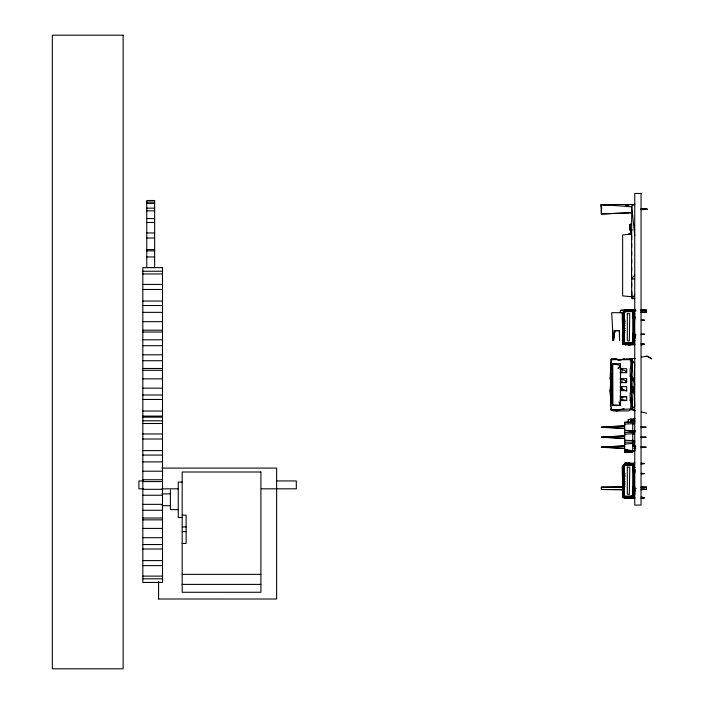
<?xml version="1.0" encoding="UTF-8"?>
<svg xmlns="http://www.w3.org/2000/svg" width="704" height="704" viewBox="0 0 704 704"><rect width="100%" height="100%" fill="white"/><g stroke="black" fill="none" stroke-linecap="round" stroke-linejoin="round"><path stroke-width="1.06" d="M626.076 358.846L631.576 358.767L632.051 360.334L632.051 408.918L628.672 410.925L613.536 410.916L610.975 409.957L611.398 401.984M611.406 392.216L611.424 377.018M611.433 368.333L611.274 359.146L617.118 358.89M628.54 498.247L622.811 497.649L622.345 466.655L625.152 463.883L625.055 463.091L634.674 463.698L629.552 464.121M628.54 344.81L622.811 344.212L622.345 313.218L625.152 310.446L625.055 309.654L634.674 310.262L629.552 310.684M628.1 422.963L628.109 419.857L631.62 419.056L634.348 419.848L634.348 424.002L634.348 419.848L630.828 419.056L628.1 419.848M630.766 400.91L630.758 409.596L632.051 408.918L631.884 409.71M630.775 393.316L630.793 375.954M630.802 368.35L630.81 359.674L630.062 358.82L632.051 362.718L630.854 384.622L632.051 406.525M632.641 431.939L634.753 431.93L634.753 430.399M631.576 421.934L631.242 420.235L630.722 421.942L634.753 421.934L634.515 420.385L634.506 421.942L630.722 421.942L631.242 420.235L634.506 420.385M634.726 338.518L634.718 334.805M634.726 491.955L634.718 488.242M612.542 401.245L612.542 405.53L620.506 405.53L620.506 400.558L626.674 400.558L626.674 396.572L620.506 396.572L620.506 372.68L626.674 372.68L626.674 368.694L620.506 368.694L620.506 363.713L612.542 363.713L612.542 400.752L610.658 402.345L611.195 400.787L611.204 392.744L610.148 390.597L611.345 384.622L610.438 362.718L611.204 376.499L610.148 378.646L611.345 384.622L610.368 406.525M620.506 405.53L620.506 363.713M624.642 342.311L626.014 343.341L624.184 342.663L624.246 311.74L625.469 311.177L630.344 311.265M631.312 464.719L625.469 464.614L624.246 465.177L624.184 496.1L632.958 496.047M634.718 319.598L634.726 315.894M634.718 473.035L634.726 469.33M635.228 410.564L631.902 409.675L634.744 405.75C633.626 391.644 634.084 378.118 634.709 364.056L631.902 359.577L632.808 362.419M634.515 430.382C635.58 432.529 632.984 432.511 633.855 430.399M633.952 310.728L633.794 343.851L634.753 337.19L634.207 327.202L633.618 344.01L622.811 344.212L622.345 313.218M633.67 463.927L634.163 474.707L633.794 497.288L634.753 490.626L634.207 480.638L633.618 497.446L622.811 497.649L622.345 466.655M626.314 343.763L624.114 343.244L623.911 311.203L632.72 311.37L634.163 327.158L633.151 309.971L629.464 310.262M633.618 497.446L634.163 474.707L633.151 463.408L629.464 463.698M633.354 311.599L624.246 311.74L623.48 317.75L623.92 340.789M633.354 465.036L624.246 465.177L623.48 471.187L623.92 494.226M632.738 442.156L632.738 452.153L624.712 452.126L624.712 422.162L632.738 422.162L632.79 442.218L632.597 440.158M612.542 405.53L612.832 404.888L620.321 405.24L620.506 393.589M634.559 385.625L634.04 393.782M646.439 487.115L646.395 489.482L646.439 487.115L641.194 487.045M634.753 204.213L631.69 206.184L631.567 278.986L634.753 278.986M633.618 344.01L634.163 327.202L632.817 342.98L624.114 343.244M601.392 489.412L601.471 487.142L622.785 486.957L601.392 487.212L601.471 489.482L623.85 489.685L601.471 489.482M634.7 336.741L632.509 336.741L634.718 336.723L634.515 341.528L634.753 340.287L633.38 337.858L633.38 316.589L634.753 314.116L633.758 312.25M634.7 490.186L632.509 490.178L634.718 490.16L634.515 494.965L634.753 493.724L633.38 491.295L633.38 470.026L634.753 467.553L633.758 465.687M634.753 450.023C634.251 452.487 636.434 443.652 633.081 445.597M633.23 340.771L633.38 337.858M633.23 494.208L633.38 491.295M634.207 327.202L633.301 339.222M634.207 480.638L633.301 492.659M627.924 204.53L628.751 204.917L625.205 204.53L629.147 204.53L625.662 204.917M633.574 317.214L634.11 327.158L634.753 317.046L633.978 312.365M625.768 464.297L623.911 464.649L624.114 496.69L632.817 496.417L634.753 470.483L633.978 465.802M632.051 386.241L632.051 387.323M634.278 443.282L634.278 443.837M633.723 421.934L633.855 420.394L634.753 420.394M610.764 365.376L610.148 378.646L612.542 376.455L611.204 376.499M611.054 362.454L611.274 359.146L616.123 359.084M614.821 330.405L613.774 340.243L612.533 330.405M610.764 383.627L610.21 388.608L610.72 402.943M632.861 444.734L632.738 441.725M629.974 227.119L629.974 227.7L629.939 226.838M640.904 312.189L646.325 312.118L646.562 310.253L641.01 310.147M624.246 311.74L623.48 317.75L625.02 320.346M632.051 387.226L632.051 386.452M624.246 465.177L623.48 471.187L625.02 473.783M632.051 386.531L632.016 386.769M632.817 496.302L634.163 486.57L633.389 495.097L629.878 496.769M610.412 400.954L610.764 398.895M623.63 312.69L611.679 312.69L613.246 340.243L613.633 338.096M614.205 334.875L614.97 330.59L619.397 330.59L619.546 340.243L619.397 330.59L615.006 330.554L619.362 330.554L614.962 330.572L613.246 340.243M632.738 444.699L632.738 442.754M611.345 407.854L610.975 409.957L632.051 408.918L631.902 409.675L632.808 406.85M628.373 464.086L628.593 463.03L631.611 463.566M630.916 373.472L630.238 376.455L630.854 378.083L632.051 378.646L630.854 384.622L632.051 402.943L630.854 402.318L630.238 400.752L630.115 392.779M630.916 397.769L630.238 400.752L632.051 400.752M628.382 310.209L628.531 309.593L631.611 310.13M628.382 463.654L628.531 463.03L630.74 463.487M625.152 310.446L623.498 318.102M625.152 463.883L623.498 471.539M625.038 310.244L620.787 310.262L619.863 312.69L623.04 312.382M632.738 444.611L632.738 443.45M626.243 204.53L628.936 204.53M632.095 229.53L630.511 232.285L631.11 233.842L627.933 234.353L631.013 233.869M631.435 393.219L631.286 391.098L632.051 389.752M618.693 368.157L620.444 365.358L612.542 363.713M634.753 294.73L632.245 298.663L634.753 298.663M633.125 342.716L634.753 340.287M633.125 496.153L634.753 493.724M631.726 230.56L630.511 232.267L631.215 233.737M624.888 332.816L623.146 335.192L624.237 343.27L622.873 337.005L623.498 336.204L622.318 335.632M624.888 486.253L623.146 488.629L624.026 494.683M622.354 313.289L625.055 309.654L633.741 310.455L634.163 327.158M622.354 466.726L625.055 463.091L633.741 463.892L634.163 480.603L632.72 464.807L623.911 464.649M632.738 441.584L632.35 440.361L632.738 441.267M624.818 328.372L623.41 327.008L624.677 325.38M624.818 481.818L623.41 480.445L624.677 478.817M634.753 275.053L631.567 278.986L631.69 275.053M623.806 313.183L625.469 311.177M623.806 466.629L625.469 464.614M617.945 368.342L620.444 365.358L620.506 368.694M624.747 332.385L623.498 333.705L623.383 320.681L624.774 323.497M624.747 485.822L623.498 487.142L623.383 474.118L624.774 476.934M623.058 332.385L625.117 330.29L623.066 332.358M623.058 485.83L625.117 483.736L623.066 485.804M632.72 311.37L634.163 321.27L632.852 311.494L629.27 310.816M632.72 464.807L634.163 474.707L632.852 464.93L629.27 464.253M623.41 327.008L624.967 325.679M623.41 480.445L624.967 479.125M634.656 377.388L632.13 379.843L633.732 379.843L634.709 384.622L633.732 389.4L632.13 389.4L634.445 391.371L633.82 388.23M625.434 204.917L625.962 204.53M632.051 392.788L631.286 391.098L632.051 390.597L630.854 384.622L632.051 366.3L630.854 366.925L632.051 368.491M646.325 312.118L646.325 310.121L641.036 310.631M630.854 378.083L632.051 377.414M624.87 382.272L626.674 381.304L622.151 379.016M624.87 372.24L626.674 371.351L621.562 369.398M629.878 343.332L633.389 341.66L634.163 333.133L632.817 342.98M629.174 450.058L624.712 452.126L632.738 452.109L624.712 451.95M627.273 204.917L628.135 204.53M622.318 336.697L623.498 336.204L622.318 336.899L622.873 337.005L622.336 341.062L625.073 344.758L634.638 344.406L628.47 343.922L625.073 344.758L627.546 344.115M622.318 490.134L623.498 489.641L622.318 489.069M625.319 204.53L626.498 204.53M633.732 445.597L634.674 445.632L634.753 446.283M625.073 498.194L628.47 497.358L634.638 497.842L625.073 498.194L627.546 497.552M618.112 360.598L624.184 359.075M618.024 410.168L624.087 408.654M646.562 489.298L640.922 489.694M626.868 310.015L630.74 310.05M626.006 463.663L628.593 463.03M630.062 409.402L632.051 408.918M634.674 450.023C634.014 453.226 626.762 449.214 624.712 450.182L627.722 449.522M630.854 402.318L632.051 402.054M641.467 357.139L646.976 356.118L651.675 358.767L646.976 356.118M623.911 311.203L625.768 310.86M641.08 310.772L644.512 310.165L641.08 309.593M641.08 464.209L644.512 463.602L641.08 463.03M621.702 397.364L626.674 396.572M632.738 441.074L634.709 440.774L624.712 440.185M633.45 445.676L634.674 445.87M628.373 343.904L628.654 344.81L634.867 344.124M628.373 497.341L628.654 498.247L634.867 497.561M633.626 311.353L635.738 311.15M631.576 358.767L635.281 358.415M641.054 427.645L646.254 427.161L641.054 426.677M641.054 437.642L646.254 437.158L641.054 436.674M633.785 448.316L635.862 448.122M641.054 447.638L646.254 447.154L641.054 446.67M631.69 234.124L622.635 234.916L622.635 295.909L631.69 296.701L632.245 298.663L631.69 290.796M628.778 344.81L630.766 344.634M624.712 444.118L633.002 443.397M628.778 498.247L630.766 498.08M628.558 310.103L634.735 309.593M628.558 463.54L634.735 463.03M628.549 344.15L633.855 343.728M628.549 497.587L633.855 497.165M641.326 320.373L644.591 320.118L641.309 319.862M632.553 335.21L635.835 334.963M644.591 334.286L641.309 334.541L644.591 334.286L641.309 334.03M632.623 335.21L635.888 334.963M644.591 473.554L641.309 473.81L644.591 473.554L641.309 473.299M632.553 488.646L635.835 488.4M644.591 487.722L641.309 487.978L644.591 487.722L641.309 487.467M632.623 488.646L635.888 488.4M616.123 410.907L618.226 410.749M634.066 450.71L634.744 450.586L633.081 450.71M608.793 446.846L601.366 447.295L624.712 448.413L601.366 447.014L624.712 445.896L610.914 446.723M641.071 209.51L647.346 209.158L641.071 208.886M641.071 209.616L647.346 209.334L641.071 208.982M624.712 424.134L634.709 423.544M624.712 434.13L634.709 433.682L632.738 433.242M633.732 450.71L634.674 450.674L624.712 450.182M631.312 212.766L601.348 213.972L601.348 204.53L634.797 204.53M632.262 212.705L601.348 213.972L601.348 204.53L631.69 206.835M641.062 312.145L646.562 311.986M611.195 400.787L612.542 400.752M634.753 421.934L634.066 421.951L633.996 420.394M634.753 431.939L634.066 431.948L633.996 430.399M624.712 422.365L632.738 422.365M632.676 317.689L634.726 317.68L632.509 317.662M624.184 342.663L632.958 342.61L632.914 311.696M632.676 471.126L634.726 471.117L632.509 471.099M633.556 310.191L635.686 310.182M146.775 202.074L154.642 202.074M146.775 203.438L154.642 203.438M625.548 204.917L628.962 204.917L627.986 204.53M146.775 208.164L154.642 208.164M146.775 210.848L154.642 210.848M146.775 218.557L154.642 218.557M146.775 222.49L154.642 222.49M146.775 232.945L154.642 232.945M631.69 235.699L631.69 239.633M146.775 238.005L154.642 238.005M631.69 243.566L631.69 247.509M146.775 249.577L154.642 249.577M146.775 250.888L154.642 250.888M631.69 251.442L631.69 255.376M146.775 256.925L154.642 256.925M631.69 259.31L631.69 263.252M631.69 267.186L631.69 271.119M142.833 271.251L162.51 271.251M142.833 273.944L162.51 273.944M631.69 282.929L631.69 286.862M142.833 284.416L162.51 284.416M142.833 289.476L162.51 289.476M142.833 301.057L162.51 301.057M142.833 305.527L162.51 305.527M620.787 310.262L625.082 310.262M633.67 310.262L635.818 310.262M643.342 310.253L646.562 310.253M142.833 312.347L162.51 312.347M142.833 321.658L162.51 321.658M142.833 330.202L162.51 330.202M142.833 332.033L162.51 332.033M142.833 339.786L162.51 339.786M628.47 344.81L634.858 344.81M142.833 345.708L162.51 345.708M142.833 354.807L162.51 354.807M613.254 359.533L611.345 359.533L611.345 362.322M628.734 359.533L631.884 359.533M142.833 360.73L162.51 360.73M142.833 368.482L162.51 368.482M620.048 369.09L621.993 369.09L622.054 372.275L620.083 372.275M142.833 370.313L162.51 370.313M632.051 376.455L630.238 376.455L630.115 368.491M620.506 378.646L626.674 378.646L626.674 382.633L620.506 382.633M142.833 378.858L162.51 378.858M620.048 379.051L621.993 379.051L622.054 382.237L620.083 382.237M620.506 386.619L626.674 386.619L626.674 391.098L621.702 388.854M620.048 387.015L621.993 387.015L622.054 390.201L620.083 390.201M142.833 388.168L162.51 388.168M620.506 390.597L626.674 390.597M142.833 394.988L162.51 394.988M620.048 396.968L621.993 396.968L622.054 400.154L620.083 400.154M142.833 399.467L162.51 399.467M142.833 411.039L162.51 411.039M142.833 416.099L162.51 416.099M142.833 417.164L162.51 417.164M142.833 420.798L162.51 420.798M142.833 423.491L162.51 423.491M624.712 432.353L632.738 432.353M142.833 433.963L162.51 433.963M142.833 439.023L162.51 439.023M632.588 442.218L634.753 441.822M624.712 442.156L634.753 442.218M142.833 450.595L162.51 450.595M142.833 455.074L162.51 455.074M142.833 461.894L162.51 461.894M161.858 468.098L276.637 468.098L276.637 599.007L158.576 598.998M142.833 471.205L162.51 471.205M142.833 479.75L162.51 479.75M143.273 480.938L138.899 480.946L138.899 488.814L143.273 488.814M276.637 480.938L296.314 480.946L296.314 488.814L261.334 488.814M142.833 481.58L162.51 481.58M182.186 482.082L178.253 482.082L178.253 517.493L182.186 517.493M161.858 488.814L178.253 488.814M142.833 489.324L162.51 489.324M161.911 493.882L170.386 493.882M142.833 495.255L162.51 495.255M628.47 498.247L634.858 498.247M142.833 504.354L162.51 504.354M161.911 505.692L170.386 505.692M178.253 509.626L170.386 509.626L170.386 489.966M142.833 510.277L162.51 510.277M182.186 515.134L186.129 515.134L186.129 543.47L182.186 543.47M142.833 518.03L162.51 518.03M142.833 519.86L162.51 519.86M182.186 526.944L186.129 526.944M142.833 528.405L162.51 528.405M182.186 531.661L186.129 531.661M142.833 537.715L162.51 537.715M142.833 544.535L162.51 544.535M142.833 549.006L162.51 549.006M142.833 560.586L162.51 560.586M142.833 565.638L162.51 565.638M182.186 574.35L260.902 574.35M142.833 576.118L162.51 576.118M142.833 578.811L162.51 578.811M182.186 584.399L260.902 584.399M611.442 359.647L630.81 359.674M611.389 409.578L621.069 409.587M623.093 358.917L625.09 358.926M633.855 420.394L631.039 420.385L631.33 421.942M611.195 368.456L612.542 368.491L610.738 366.898M611.204 392.744L612.542 392.788L610.148 390.597L610.834 402.943M641.124 486.974L646.395 487.194M632.711 430.549L634.709 430.637L632.738 431.077L634.709 430.778L624.712 430.188L632.738 431.966L630.731 431.077M632.553 333.353L634.744 333.529M632.553 486.798L634.744 486.966M601.586 208.727L601.348 204.53L609.928 205.198L601.348 204.53L601.55 208.666L601.348 204.53L606.76 205.225M632.738 445.896L635.862 446.186M646.598 413.186L641.3 411.981M622.318 318.824L622.873 318.903M622.318 472.261L622.873 472.34M628.549 310.772L632.817 311.538M628.549 464.209L632.817 464.974M625.055 309.654L627.678 310.165M625.055 463.091L627.678 463.602M631.514 230.322L629.966 229.997L629.966 224.418L631.497 224.092L629.966 224.418L629.948 229.979L631.435 230.331M621.72 399.397L626.71 400.629M632.738 443.203L632.738 444.391M629.42 310.578L632.905 311.582M629.42 464.024L632.905 465.027M632.738 440.502L632.738 440.81M630.854 366.925L632.051 367.541M630.458 408.417L635.237 410.907M623.269 322.045L624.95 323.004M623.269 475.482L624.95 476.441M630.062 358.82L632.051 360.334M633.151 309.971L633.741 310.455M633.151 463.408L633.741 463.892M631.286 391.098L632.051 391.838M624.703 323.743L623.19 322.291L624.536 323.717M624.703 477.189L623.19 475.728L624.536 477.154M623.638 327.008L625.099 328.425M623.638 480.445L625.099 481.862M623.383 320.681L624.677 321.992M623.383 474.118L624.677 475.429M623.797 320.382L625.064 321.71M623.797 473.827L625.064 475.147M623.471 320.461L624.738 321.86M623.471 473.898L624.738 475.297M623.427 495.977L622.336 494.498L623.498 489.641L622.318 490.336L622.873 490.442L623.779 494.622M629.939 228.703L629.939 228.351M633.82 312.444L634.753 314.116M633.82 465.881L634.753 467.553M632.588 441.822L632.79 442.218L632.729 440.167M618.851 401.852L620.321 405.24M628.47 343.922L628.654 344.81M628.47 497.358L628.654 498.247M628.461 309.593L628.549 310.332M628.461 463.03L628.549 463.769M631.69 206.184L634.753 235.699M631.822 398.526L632.051 401.711M601.348 204.53L601.577 207.645M633.574 470.65L634.11 480.603M631.708 420.394L631.778 421.934M610.658 368.298L610.738 370.357M620.444 365.358L620.506 375.663M612.691 363.994L612.832 404.888M634.234 421.186L634.278 424.389M634.234 441.795L634.242 446.442M632.914 465.133L632.817 496.417M634.506 312.69L634.506 314.864M631.69 278.986L631.69 296.701M630.133 229.143L629.939 228.21L629.939 229.178M612.726 330.405L612.726 340.243M158.576 581.478L158.576 599.007M627.317 467.113L627.317 494.146L629.323 494.41L629.763 467.122L627.317 467.113M627.317 313.676L627.317 340.71L629.323 340.974L629.763 313.676L627.317 313.676M634.348 432.3L634.348 434.377L634.348 432.291M634.278 423.597L634.234 424.107L634.278 423.623M634.181 418.449L631.954 419.927L634.181 418.449L634.753 418.493L634.594 419.294L633.169 419.954L634.594 419.294L634.753 418.493L634.181 418.449M644.459 344.291L641.08 344.81L644.468 344.379L641.08 343.631L644.459 344.291M644.459 497.728L641.08 498.247L644.468 497.816L641.08 497.068L644.459 497.728M624.712 425.902L601.366 427.302L624.712 428.419L601.366 427.02L624.712 425.902M624.712 435.899L601.366 437.298L624.712 438.416L601.366 437.017L624.712 435.899M123.156 35.2L52.325 35.2L52.325 668.8L123.156 668.8L123.156 35.2M641.054 193.459L634.753 193.459L634.753 505.076L641.054 505.076L641.054 193.459M154.642 200.49L146.775 200.49L146.775 267.529L154.642 267.529L154.642 200.49M162.51 267.617L142.833 267.617L142.833 582.446L162.51 582.446L162.51 267.617M260.902 472.006L182.186 472.006L182.186 592.266L260.902 592.266L260.902 472.006"/></g></svg>
